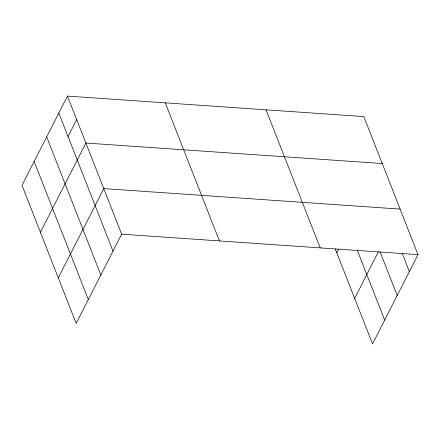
<?xml version="1.0" encoding="UTF-8"?>
<svg xmlns="http://www.w3.org/2000/svg" width="440" height="440" viewBox="0 0 440 440"><rect width="100%" height="100%" fill="white"/><g stroke="black" fill="none" stroke-linecap="round" stroke-linejoin="round"><path stroke-width="0.66" d="M67.474 96.085L22 185.339L76.175 323.411L121.649 234.163L67.474 96.085L363.825 116.589L418 254.661L372.526 343.915L335.275 248.98M68.035 136.543L76.687 119.559M40.419 232.282L85.894 143.033L382.245 163.531M58.294 277.849L103.774 188.595L400.125 209.099M336.77 252.786L338.641 249.117M354.646 298.353L378.4 251.73M121.649 234.163L418 254.661M402.144 253.292L409.349 271.645M380.061 251.829L397.194 295.493M357.363 250.454L384.675 320.067M266.03 109.819L320.205 247.896M165.27 102.85L219.445 240.928M58.823 113.069L112.998 251.147M46.673 136.917L100.843 274.995M34.15 161.491L88.325 299.563"/></g></svg>
